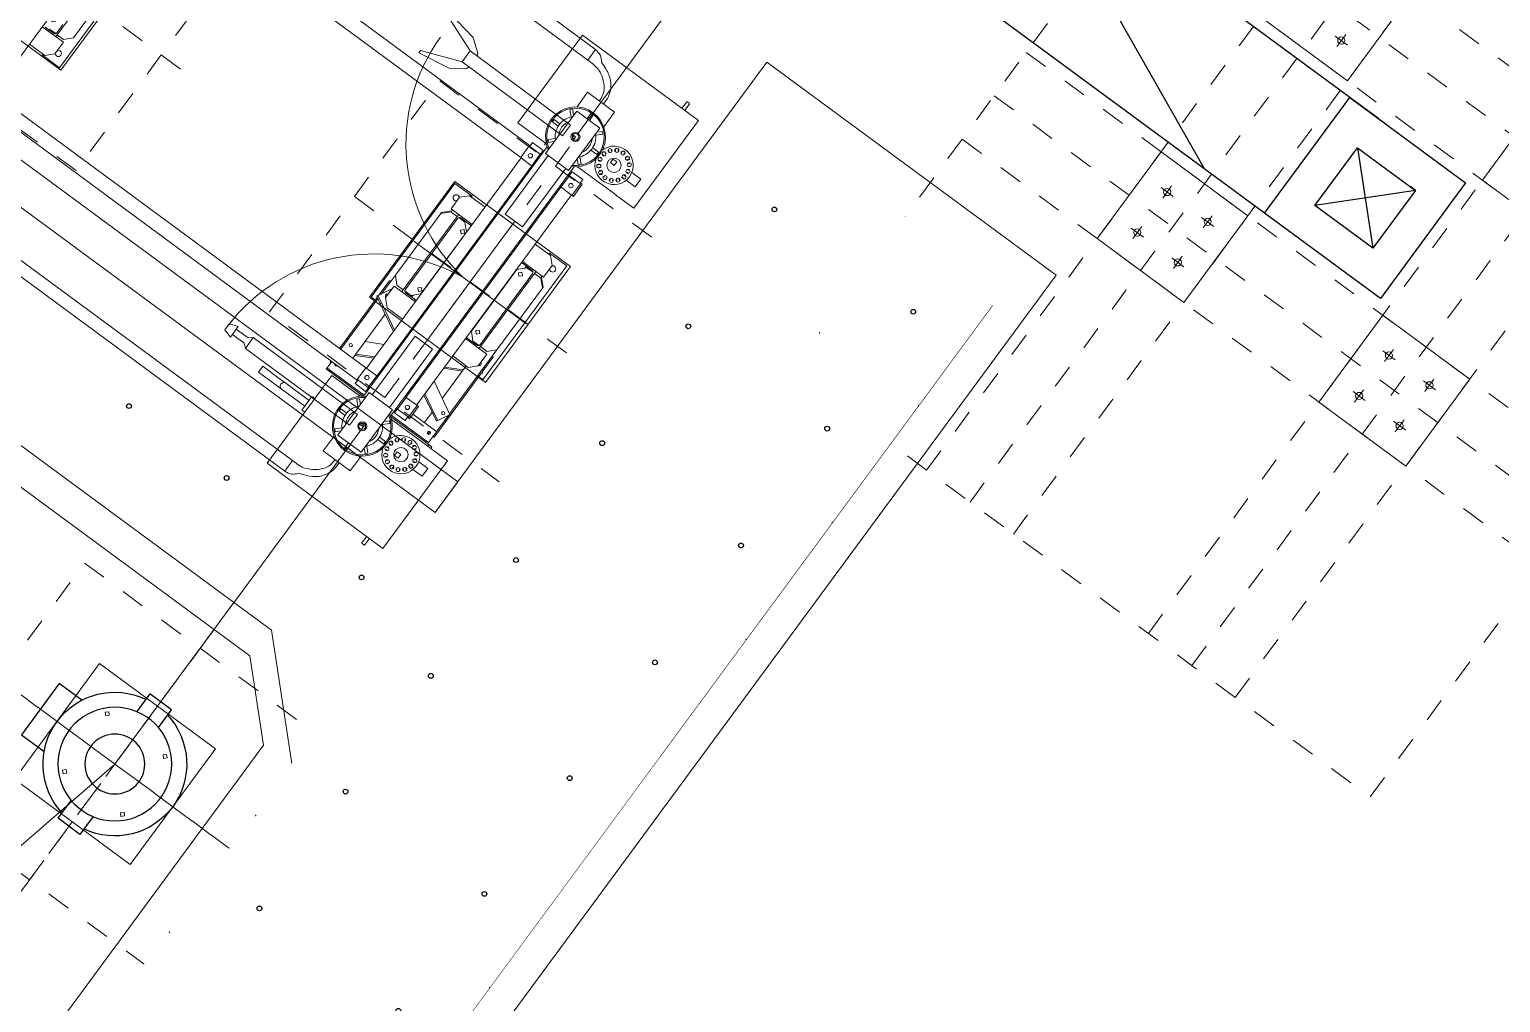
# Model space of a CAD drawing. Header units: metres. Extents: x 432095 to 435012, y 2470938 to 2473256.
# Drawn here: x 433769.85 to 433775.99, y 2471319.31 to 2471323.37 of the extents above; entities that cross this region are included whole.
import ezdxf

# ---------------------------------------------------------------- set-up
doc = ezdxf.new("R2010")
doc.units = ezdxf.units.M
doc.header["$MEASUREMENT"] = 0
doc.set_wipeout_variables(frame=1)
doc.linetypes.add('MB D$0$DASHDOT', pattern=[1, 0.5, -0.25, 0, -0.25])
doc.linetypes.add('MB D$0$HIDDEN', pattern=[0.375, 0.25, -0.125])
doc.layers.add('cong trinh tram 110kv', color=7, linetype='Continuous', lineweight=5)
doc.layers.add('MB D$0$TAM TB MOI', color=9, linetype='MB D$0$HIDDEN', lineweight=20)
for name, color, linetype in [('MB D$0$1.TB MOI', 3, 'Continuous'), ('MB D$0$4-Net thay', 4, 'Continuous'), ('MB D$0$HATCH', 8, 'Continuous'), ('MB D$0$muong cap', 4, 'Continuous'), ('MB D$0$Xa', 7, 'Continuous')]:
    doc.layers.add(name, color=color, linetype=linetype)

# ---------------------------------------------------------------- blocks, each defined once
blk = doc.blocks.new('*U34')
at = {"color": 8}
blk.add_wipeout([(950, -120), (950, 680), (-250, 680), (-250, -120)], dxfattribs=at).dxf.layer = 'MB D$0$4-Net thay'
at = {"layer": 'MB D$0$4-Net thay', "color": 8}
for centre in [(0, 280), (700, 280)]:
    blk.add_circle(centre, 10, dxfattribs=at)
blk = doc.blocks.new('*U35')
at = {"layer": 'MB D$0$HATCH', "color": 0, "linetype": 'ByBlock', "lineweight": -2, "transparency": 16777216}
blk.add_blockref('*U34', (0, 0), dxfattribs=at)
blk.add_blockref('*U34', (1206, 0), dxfattribs=at)
blk = doc.blocks.new('MB D$0$XT-10.110')
at = {"layer": 'MB D$0$Xa', "color": 0, "linetype": 'ByBlock'}
for p, q in [((150, 300), (9850, 300)), ((-150, 150), (-123.4, 150)), ((-150, 150), (150, -150)), ((150, 150), (-150, -150)), ((150, -300), (9850, -300))]:
    blk.add_line(p, q, dxfattribs=at)
for points in [[(-300, 300), (-300, -300), (300, -300), (300, 300), (-300, 300), (-300, 300)], [(612.5, -300), (1960.3, 300), (3399.4, -300), (4957.1, 300), (6465.6, -300), (7957.7, 300), (9466.2, -300)]]:
    blk.add_lwpolyline(points, dxfattribs=at)
blk.add_lwpolyline([(150, -150), (150, 150), (-150, 150), (-150, -150)], close=True, dxfattribs=at)
blk = doc.blocks.new('MB D$0$M MC2')
at = {"layer": 'cong trinh tram 110kv', "linetype": 'MB D$0$HIDDEN'}
for p, q in [((1200, -925), (1200, 2075)), ((1650, -925), (1650, 2075)), ((2350, -925), (2350, 2075)), ((2800, -925), (2800, 2075)), ((4000, 1375), (0, 1375)), ((4000, 925), (0, 925)), ((4000, 225), (0, 225)), ((4000, -225), (0, -225))]:
    blk.add_line(p, q, dxfattribs=at)
at = {"layer": 'cong trinh tram 110kv', "linetype": 'MB D$0$DASHDOT', "ltscale": 0.5}
for p, q in [((1425, -925), (1425, 2075)), ((2575, -925), (2575, 2075)), ((4000, 1150), (0, 1150)), ((4000, 0), (0, 0))]:
    blk.add_line(p, q, dxfattribs=at)
at = {"layer": 'cong trinh tram 110kv', "ltscale": 3}
for p, q in [((2501.5, 1255), (2438.5, 1255)), ((2470, 1286.5), (2470, 1223.5)), ((2648.5, 1255), (2711.5, 1255)), ((2680, 1286.5), (2680, 1223.5)), ((2501.5, 1045), (2438.5, 1045)), ((2470, 1013.5), (2470, 1076.5)), ((2648.5, 1045), (2711.5, 1045)), ((2680, 1013.5), (2680, 1076.5)), ((1530, 136.5), (1530, 73.5)), ((2470, 136.5), (2470, 73.5)), ((2680, 136.5), (2680, 73.5)), ((1498.5, 105), (1561.5, 105)), ((2501.5, 105), (2438.5, 105)), ((2648.5, 105), (2711.5, 105)), ((2501.5, -105), (2438.5, -105)), ((2470, -136.5), (2470, -73.5)), ((2648.5, -105), (2711.5, -105)), ((2680, -136.5), (2680, -73.5))]:
    blk.add_line(p, q, dxfattribs=at)
at = {"layer": 'cong trinh tram 110kv', "linetype": 'MB D$0$HIDDEN'}
blk.add_lwpolyline([(0, -925), (4000, -925), (4000, 2075), (0, 2075)], close=True, dxfattribs=at)
at = {"layer": 'cong trinh tram 110kv'}
for points in [[(1200, 1375), (1650, 1375), (1650, 925), (1200, 925)], [(2350, 1375), (2800, 1375), (2800, 925), (2350, 925)], [(1200, 225), (1650, 225), (1650, -225), (1200, -225)], [(2350, 225), (2800, 225), (2800, -225), (2350, -225)]]:
    blk.add_lwpolyline(points, close=True, dxfattribs=at)
at = {"layer": 'cong trinh tram 110kv', "ltscale": 3}
for centre in [(2470, 1255), (2680, 1255), (2470, 1045), (2680, 1045), (1530, 105), (2470, 105), (2680, 105), (2470, -105), (2680, -105)]:
    blk.add_circle(centre, 15, dxfattribs=at)
blk = doc.blocks.new('MB D$0$Mong TB')
at = {"layer": 'cong trinh tram 110kv', "linetype": 'MB D$0$HIDDEN', "ltscale": 1.5}
for p, q in [((0, -700.1), (0, 699.9)), ((700, -0.1), (-700, -0.1))]:
    blk.add_line(p, q, dxfattribs=at)
at = {"layer": 'cong trinh tram 110kv', "linetype": 'MB D$0$HIDDEN'}
blk.add_lwpolyline([(-600, -600.1), (600, -600.1), (600, 599.9), (-600, 599.9)], close=True, dxfattribs=at)
at = {"layer": 'cong trinh tram 110kv'}
for points in [[(-300, -300.1), (300, -300.1), (300, 299.9), (-300, 299.9)], [(-150, 160.5), (-139.4, 149.9), (-150, 139.3), (-160.6, 149.9)], [(150, 160.5), (139.4, 149.9), (150, 139.3), (160.6, 149.9)], [(-150, -160.7), (-139.4, -150.1), (-150, -139.5), (-160.6, -150.1)], [(150, -160.7), (139.4, -150.1), (150, -139.5), (160.6, -150.1)]]:
    blk.add_lwpolyline(points, close=True, dxfattribs=at)
blk = doc.blocks.new('MB D$0$TI')
at = {"layer": 'MB D$0$1.TB MOI', "color": 0, "linetype": 'ByBlock'}
for points in [[(56.6, 230.7), (56.6, 323), (-56.6, 323), (-56.6, 230.7)], [(-269, -132.9), (-386.1, -132.9), (-386.1, 133.1), (-268.9, 133.1)], [(56.6, -230.4), (56.6, -322.6), (-56.6, -322.6), (-56.6, -230.4)]]:
    blk.add_lwpolyline(points, dxfattribs=at)
for centre, radius in [((0, 0.2), 237.4), ((0, 0), 125)]:
    blk.add_circle(centre, radius, dxfattribs=at)
for start, end in [(100.88073, 259.11927), (280.88073, 79.11927)]:
    blk.add_arc((0, 0), 300, start, end, dxfattribs=at)
at = {"layer": 'MB D$0$TAM TB MOI', "linetype": 'MB D$0$DASHDOT', "ltscale": 0.5}
for p, q in [((0, 664.1), (0, -664.1)), ((601.2, 0), (-601.2, 0))]:
    blk.add_line(p, q, dxfattribs=at)
blk = doc.blocks.new('MB D$0$DCL2L')
at = {"layer": 'cong trinh tram 110kv', "linetype": 'ByBlock'}
for p, q in [((-1967, 1110), (-2567, 1110)), ((-2567, 1110), (-2567, 655)), ((-2497, 1142), (-2497, 1125)), ((-2497, 1110), (-2497, 1125)), ((-2494, 1145), (-2485, 1145)), ((-2482, 1125), (-2482, 1142)), ((-2482, 1125), (-2482, 1110)), ((-1967, 655), (-1967, 1110)), ((-2125, 930), (-2265, 930)), ((-2265, 853.6), (-2265, 930)), ((-2125, 853.6), (-2125, 930)), ((-2189, 865), (-2201, 865)), ((-2201, 865), (-2201, 840)), ((-2189, 840), (-2189, 865)), ((-2272.1, 835.6), (-2280.6, 827.1)), ((-2280.6, 827.1), (-2259.2, 805.7)), ((-2255, 818.5), (-2272.1, 835.6)), ((-2255, 840), (-2135, 840)), ((-2255, 620), (-2255, 840)), ((-2135, 840), (-2135, 620)), ((-2117.9, 835.6), (-2135, 818.5)), ((-2130.8, 805.7), (-2109.4, 827.1)), ((-2109.4, 827.1), (-2117.9, 835.6)), ((-1952, 845), (-1967, 845)), ((-1952, 775), (-1952, 845)), ((-1952, 825), (-1867, 825)), ((-1832, 825), (-1867, 825)), ((-1797, 825), (-1832, 825)), ((-1797, 825), (-1712, 825)), ((-1712, 825), (-1712, 795)), ((-2520, 770), (-2520, 730)), ((-2520, 770), (-2472.5, 770)), ((-2457.1, 770), (-2450.8, 770)), ((-2395, 768.7), (-2375.8, 768.7)), ((-2395, 750), (-2395, 768.7)), ((-2375.8, 750), (-2395, 750)), ((-2375.8, 768.7), (-2375.8, 750)), ((-2279.8, 756), (-2310, 756)), ((-2310, 756), (-2310, 744)), ((-2310, 744), (-2279.8, 744)), ((-2195, 750), (-2186, 750)), ((-2195, 741), (-2195, 750)), ((-2186, 741), (-2195, 741)), ((-2186, 750), (-2186, 741)), ((-2080, 756), (-2110.2, 756)), ((-2110.2, 744), (-2080, 744)), ((-2080, 744), (-2080, 756)), ((-1952, 775), (-1967, 775)), ((-1952, 795), (-1867, 795)), ((-1867, 795), (-1832, 795)), ((-1832, 795), (-1797, 795)), ((-1797, 795), (-1712, 795)), ((-1609.4, 777.7), (-1592.6, 763.8)), ((-1609.4, 777.7), (-1592.6, 763.8)), ((-2520, 730), (-2472.5, 730)), ((-2457.1, 730), (-2450.8, 730)), ((-2259.2, 694.3), (-2280.6, 672.9)), ((-2272.1, 664.4), (-2255, 681.5)), ((-2135, 681.5), (-2117.9, 664.4)), ((-2109.4, 672.9), (-2130.8, 694.3)), ((-1609.4, 722.3), (-1592.6, 736.2)), ((-1609.4, 722.3), (-1592.6, 736.2)), ((-2567, 655), (-2480, 655)), ((-2480, 655), (-2480, 647)), ((-2465, 655), (-2480, 655)), ((-2480, 647), (-2465, 647)), ((-2465, 655), (-2276.2, 655)), ((-2465, 647), (-2465, 655)), ((-2465, 647), (-2446, 647)), ((-2458, 641), (-2458, 647)), ((-2445, 641), (-2458, 641)), ((-2458, 641), (-2458, 634)), ((-2458, 634), (-2458, 586)), ((-2446, 647), (-2443, 647)), ((-2265, 641), (-2445, 641)), ((-2443, 647), (-2443, 643)), ((-2265.8, 647), (-2443, 647)), ((-2325, 625), (-2325, 605)), ((-2325, 625), (-2270, 625)), ((-2280.6, 672.9), (-2272.1, 664.4)), ((-2270, 625), (-2270, 605)), ((-2265, -646.4), (-2265, 646.4)), ((-2135, 620), (-2255, 620)), ((-2240, 620), (-2240, 317)), ((-2150, 620), (-2150, 317)), ((-2125, -646.4), (-2125, 646.4)), ((-1945, 641), (-2125, 641)), ((-1947, 647), (-2124.2, 647)), ((-2065, 625), (-2120, 625)), ((-2120, 605), (-2120, 625)), ((-2117.9, 664.4), (-2109.4, 672.9)), ((-2110, 655), (-2113.8, 655)), ((-2110, 655), (-1967, 655)), ((-2110, 647), (-2110, 655)), ((-2065, 605), (-2065, 625)), ((-1947, 647), (-1932, 647)), ((-1947, 643), (-1947, 647)), ((-1932, 641), (-1945, 641)), ((-1932, 647), (-1932, 641)), ((-1932, 641), (-1932, 634)), ((-1932, 634), (-1932, 608)), ((-2464, 608.9), (-2458, 613.8)), ((-2464, 606.5), (-2464, 608.9)), ((-2464, 606.5), (-2464, 279.9)), ((-2458, 610.2), (-2462, 607)), ((-2458, 584), (-2458, 586)), ((-2458, 499), (-2458, 584)), ((-2335, 584), (-2458, 584)), ((-2436, 605), (-2436, 613.9)), ((-2436, 605), (-2428.3, 605)), ((-2395, 530), (-2395, 584)), ((-2335, 608), (-2325, 608)), ((-2335, 545), (-2335, 608)), ((-2328, 605), (-2326, 605)), ((-2328, 545), (-2328, 605)), ((-2278, 605), (-2326, 605)), ((-2271, 605), (-2278, 605)), ((-2271, 605), (-2269, 605)), ((-2271, 545), (-2271, 605)), ((-2270, 608), (-2265, 608)), ((-2265, 605), (-2269, 605)), ((-2125, 608), (-2120, 608)), ((-2125, 605), (-2121, 605)), ((-2119, 605), (-2121, 605)), ((-2119, 605), (-2119, 545)), ((-2119, 605), (-2112, 605)), ((-2112, 605), (-2064, 605)), ((-2065, 608), (-130, 608)), ((-2062, 605), (-2064, 605)), ((-2062, 605), (-2062, 545)), ((-1932, 613.8), (-1926, 608.9)), ((-1929.3, 608), (-1932, 610.2)), ((-1926, 608.9), (-1926, 608)), ((-2460.8, 493.7), (-2459.9, 495.5)), ((-2325, 421.3), (-2460.8, 493.7)), ((-2437.3, 537.8), (-2459.9, 495.5)), ((-2458, 160), (-2458, 492.2)), ((-2434, 544), (-2437.3, 537.8)), ((-2434, 544), (-2431.2, 549.3)), ((-2404.9, 528.5), (-2434, 544)), ((-2431.2, 549.3), (-2400.3, 532.8)), ((-2325, 485.9), (-2404.9, 528.5)), ((-2400.3, 532.8), (-2402.2, 529.3)), ((-2325, 492.7), (-2400.3, 532.8)), ((-2335, 545), (-2328, 545)), ((-2328, 545), (-2326, 545)), ((-2278, 545), (-2326, 545)), ((-2325, 545), (-2325, -545)), ((-2271, 545), (-2278, 545)), ((-2271, 545), (-2269, 545)), ((-2270, 545), (-2270, -545)), ((-2265, 545), (-2269, 545)), ((-2125, 545), (-2121, 545)), ((-2119, 545), (-2121, 545)), ((-2120, -545), (-2120, 545)), ((-2119, 545), (-2112, 545)), ((-2112, 545), (-2064, 545)), ((-2065, -545), (-2065, 545)), ((-1995, 530), (-2065, 492.7)), ((-1995, 523.2), (-2065, 485.9)), ((-2062, 545), (-2064, 545)), ((-2062, 545), (-133, 545)), ((-1995, 316.7), (-1995, 545)), ((-1932, 283.1), (-1932, 545)), ((-1932, 499), (-1930.1, 495.5)), ((-1929.2, 493.7), (-1932, 492.2)), ((-1929.2, 493.7), (-1930.1, 495.5)), ((-1926, 279.9), (-1926, 545)), ((-130, 545), (-130, -545)), ((-2395, 290), (-2395, 458.6)), ((-2265, 460.7), (-2270, 463.3)), ((-2265, 453.9), (-2270, 456.5)), ((-2120, 463.3), (-2125, 460.7)), ((-2120, 456.5), (-2125, 453.9)), ((-1995, 458.6), (-2065, 421.3)), ((-2265, 389.3), (-2270, 391.9)), ((-2265, 386), (-2270, 383.3)), ((-2265, 379.2), (-2270, 376.5)), ((-2120, 391.9), (-2125, 389.3)), ((-2120, 383.3), (-2125, 386)), ((-2120, 376.5), (-2125, 379.2)), ((-2325, 354), (-2395, 316.7)), ((-2325, 347.2), (-2395, 309.9)), ((-2265, 314.6), (-2270, 311.9)), ((-2150, 317), (-2240, 317)), ((-2200, -317), (-2200, 317)), ((-2120, 311.9), (-2125, 314.6)), ((-1952.1, 293.8), (-2065, 354)), ((-1953.1, 287.5), (-2065, 347.2)), ((-2485, 295), (-2480, 295)), ((-2485, -295), (-2485, 295)), ((-2464, 295), (-2480, 295)), ((-2468.8, 277.3), (-2458, 283.1)), ((-2466, 272), (-2468.8, 277.3)), ((-2458, 276.3), (-2466, 272)), ((-2466, 272), (-2462.7, 265.8)), ((-2464, 268.3), (-2464, 195.7)), ((-2462.7, 265.8), (-2458, 257)), ((-2405, 290), (-2435, 260)), ((-2435, 260), (-2435, 200)), ((-2325, 290), (-2405, 290)), ((-2265, 290), (-2270, 290)), ((-2120, 290), (-2125, 290)), ((-1985, 290), (-2065, 290)), ((-1955, 260), (-1985, 290)), ((-1955, 260), (-1955, 200)), ((-1953.9, 290.2), (-1952.1, 293.8)), ((-1924, 272), (-1953.1, 287.5)), ((-1952.1, 293.8), (-1921.2, 277.3)), ((-1927.3, 265.8), (-1949.9, 223.5)), ((-1932, 160), (-1932, 257)), ((-1924, 272), (-1927.3, 265.8)), ((-1926, 295), (-1910, 295)), ((-1926, 195.7), (-1926, 268.3)), ((-1921.2, 277.3), (-1924, 272)), ((-1905, 295), (-1910, 295)), ((-1905, 295), (-1905, -295)), ((-290, 295), (-285, 295)), ((-290, -295), (-290, 295)), ((-219, 295), (-285, 295)), ((-210, 290), (-240, 260)), ((-240, 260), (-240, 200)), ((-208.8, 295), (-219, 295)), ((-130, 290), (-210, 290)), ((-208.8, 295), (-200, 295)), ((-208, 290), (-208, 291)), ((-200, 295), (-200, 290)), ((-2462, 192.9), (-2458, 189.7)), ((-2428, 190), (-2458, 160)), ((-2325, 200), (-2435, 200)), ((-2395, 190), (-2428, 190)), ((-2395, 190), (-2395, 200)), ((-2395, -190), (-2395, 190)), ((-2389, 185), (-2389, 141.5)), ((-2387.5, 190), (-2356, 190)), ((-2384.7, 192.7), (-2384.7, 190)), ((-2336.5, 194), (-2380, 194)), ((-2326, 160), (-2356, 190)), ((-2325, 194), (-2336.5, 194)), ((-2332, 200), (-2332, 198.5)), ((-2265, 200), (-2270, 200)), ((-2265, 194), (-2270, 194)), ((-2120, 200), (-2125, 200)), ((-2120, 194), (-2125, 194)), ((-1955, 200), (-2065, 200)), ((-2053.5, 194), (-2065, 194)), ((-2034, 190), (-2064, 160)), ((-2058, 198.5), (-2058, 200)), ((-2010, 194), (-2053.5, 194)), ((-2040.7, 194), (-2040.7, 183.3)), ((-2002.5, 190), (-2034, 190)), ((-2012.4, 193), (-2012.4, 194)), ((-2001, 141.5), (-2001, 185)), ((-1995, 200), (-1995, 190)), ((-1995, 190), (-1995, -190)), ((-1995, 190), (-1962, 190)), ((-1932, 160), (-1962, 190)), ((-1950.8, 221.7), (-1955, 223.9)), ((-1950.8, 221.7), (-1949.9, 223.5)), ((-1932, 189.7), (-1928, 192.9)), ((-233, 190), (-263, 160)), ((-130, 200), (-240, 200)), ((-200, 190), (-233, 190)), ((-208, 190), (-208, 200)), ((-200, 190), (-200, 200)), ((-200, -190), (-200, 190)), ((-194, 185), (-194, 141.5)), ((-192.5, 190), (-161, 190)), ((-189.7, 192.7), (-189.7, 190)), ((-141.5, 194), (-185, 194)), ((-2458, -160), (-2458, 160)), ((-2393.5, 137), (-2395, 137)), ((-2389, 141.5), (-2389, -141.5)), ((-2326, 160), (-2326, -160)), ((-2325, 154), (-2326, 154)), ((-2265, 154), (-2270, 154)), ((-2120, 154), (-2125, 154)), ((-2064, 154), (-2065, 154)), ((-2064, -160), (-2064, 160)), ((-2001, -141.5), (-2001, 141.5)), ((-1995, 137), (-1996.5, 137)), ((-1932, 160), (-1932, -160)), ((-263, -160), (-263, 160)), ((-1910, 0), (-2490, 0)), ((-2458, -160), (-2428, -190)), ((-2458, -165), (-2458, -160)), ((-2423, -200), (-2458, -165)), ((-2395, -137), (-2393.5, -137)), ((-2389, -141.5), (-2389, -185)), ((-2356, -190), (-2326, -160)), ((-2349.3, -194), (-2349.3, -183.3)), ((-2326, -154), (-2325, -154)), ((-2270, -154), (-2265, -154)), ((-2125, -154), (-2120, -154)), ((-2065, -154), (-2064, -154)), ((-2064, -160), (-2034, -190)), ((-2001, -185), (-2001, -141.5)), ((-1996.5, -137), (-1995, -137)), ((-1967, -200), (-1932, -165)), ((-1962, -190), (-1932, -160)), ((-1932, -165), (-1932, -160)), ((-2435, -260), (-2435, -200)), ((-2435, -200), (-2325, -200)), ((-2395, -190), (-2428, -190)), ((-2395, -200), (-2395, -190)), ((-2387.5, -190), (-2356, -190)), ((-2380, -194), (-2336.5, -194)), ((-2377.6, -193), (-2377.6, -194)), ((-2336.5, -194), (-2325, -194)), ((-2332, -198.5), (-2332, -200)), ((-2270, -194), (-2265, -194)), ((-2270, -200), (-2265, -200)), ((-2125, -194), (-2120, -194)), ((-2125, -200), (-2120, -200)), ((-2065, -194), (-2053.5, -194)), ((-2065, -200), (-1955, -200)), ((-2058, -200), (-2058, -198.5)), ((-2053.5, -194), (-2010, -194)), ((-2002.5, -190), (-2034, -190)), ((-2005.3, -192.7), (-2005.3, -190)), ((-1995, -190), (-1995, -200)), ((-1995, -190), (-1962, -190)), ((-1955, -260), (-1955, -200)), ((-2485, -295), (-2480, -295)), ((-2414, -295), (-2480, -295)), ((-2435, -260), (-2405, -290)), ((-2403.8, -295), (-2414, -295)), ((-2405, -290), (-2325, -290)), ((-2395, -295), (-2403.8, -295)), ((-2403, -291), (-2403, -290)), ((-2395, -290), (-2395, -295)), ((-2270, -290), (-2265, -290)), ((-2125, -290), (-2120, -290)), ((-2065, -290), (-1985, -290)), ((-1995, -295), (-1995, -290)), ((-1986.2, -295), (-1995, -295)), ((-1987, -290), (-1987, -291)), ((-1986.2, -295), (-1976, -295)), ((-1985, -290), (-1955, -260)), ((-1976, -295), (-1910, -295)), ((-1905, -295), (-1910, -295)), ((-2240, -317), (-2150, -317)), ((-2240, -620), (-2240, -317)), ((-2150, -620), (-2150, -317)), ((-2335, -545), (-2335, -608)), ((-2328, -545), (-2335, -545)), ((-2328, -545), (-2326, -545)), ((-2328, -605), (-2328, -545)), ((-2278, -545), (-2326, -545)), ((-2271, -545), (-2278, -545)), ((-2271, -545), (-2269, -545)), ((-2271, -605), (-2271, -545)), ((-2265, -545), (-2269, -545)), ((-2125, -545), (-2121, -545)), ((-2119, -545), (-2121, -545)), ((-2119, -545), (-2119, -605)), ((-2119, -545), (-2112, -545)), ((-2112, -545), (-2064, -545)), ((-2062, -545), (-2064, -545)), ((-2062, -545), (-2062, -605)), ((-133, -545), (-2062, -545)), ((-2325, -608), (-2335, -608)), ((-2328, -605), (-2326, -605)), ((-2278, -605), (-2326, -605)), ((-2325, -605), (-2325, -625)), ((-2271, -605), (-2278, -605)), ((-2271, -605), (-2269, -605)), ((-2270, -605), (-2270, -625)), ((-2265, -608), (-2270, -608)), ((-2265, -605), (-2269, -605)), ((-2125, -605), (-2121, -605)), ((-2120, -608), (-2125, -608)), ((-2119, -605), (-2121, -605)), ((-2120, -625), (-2120, -605)), ((-2119, -605), (-2112, -605)), ((-2112, -605), (-2064, -605)), ((-2065, -625), (-2065, -605)), ((-130, -608), (-2065, -608)), ((-2062, -605), (-2064, -605)), ((-2567, -1110), (-2567, -655)), ((-2567, -655), (-2480, -655)), ((-2465, -655), (-2480, -655)), ((-2465, -655), (-2276.2, -655)), ((-2325, -625), (-2270, -625)), ((-2272.1, -664.4), (-2280.6, -672.9)), ((-2280.6, -672.9), (-2259.2, -694.3)), ((-2255, -681.5), (-2272.1, -664.4)), ((-2255, -620), (-2135, -620)), ((-2255, -840), (-2255, -620)), ((-2135, -620), (-2135, -840)), ((-2117.9, -664.4), (-2135, -681.5)), ((-2130.8, -694.3), (-2109.4, -672.9)), ((-2065, -625), (-2120, -625)), ((-2109.4, -672.9), (-2117.9, -664.4)), ((-2110, -655), (-2113.8, -655)), ((-2110, -647), (-2110, -655)), ((-2110, -655), (-1967, -655)), ((-1967, -655), (-1967, -1110)), ((-1627.8, -722.3), (-1459.9, -656.6)), ((-1627.8, -722.3), (-1459.9, -656.6)), ((-2520, -770), (-2520, -730)), ((-2520, -730), (-2472.5, -730)), ((-2457.1, -730), (-2450.8, -730)), ((-2520, -770), (-2472.5, -770)), ((-2457.1, -770), (-2450.8, -770)), ((-2375.8, -750), (-2395, -750)), ((-2395, -750), (-2395, -768.7)), ((-2395, -768.7), (-2375.8, -768.7)), ((-2375.8, -768.7), (-2375.8, -750)), ((-2279.8, -744), (-2310, -744)), ((-2310, -744), (-2310, -756)), ((-2310, -756), (-2279.8, -756)), ((-2195, -741), (-2186, -741)), ((-2195, -750), (-2195, -741)), ((-2186, -750), (-2195, -750)), ((-2186, -741), (-2186, -750)), ((-2080, -744), (-2110.2, -744)), ((-2110.2, -756), (-2080, -756)), ((-2080, -756), (-2080, -744)), ((-1627.8, -777.7), (-1459.9, -843.4)), ((-1627.8, -777.7), (-1459.9, -843.4)), ((-2259.2, -805.7), (-2280.6, -827.1)), ((-2280.6, -827.1), (-2272.1, -835.6)), ((-2272.1, -835.6), (-2255, -818.5)), ((-2265, -930), (-2265, -853.6)), ((-2135, -840), (-2255, -840)), ((-2201, -840), (-2201, -865)), ((-2189, -865), (-2189, -840)), ((-2135, -818.5), (-2117.9, -835.6)), ((-2109.4, -827.1), (-2130.8, -805.7)), ((-2125, -930), (-2125, -853.6)), ((-2117.9, -835.6), (-2109.4, -827.1)), ((-2201, -865), (-2189, -865)), ((-2125, -930), (-2265, -930)), ((-1967, -1110), (-2567, -1110)), ((-2497, -1110), (-2497, -1125)), ((-2497, -1142), (-2497, -1125)), ((-2494, -1145), (-2485, -1145)), ((-2482, -1125), (-2482, -1110)), ((-2482, -1125), (-2482, -1142))]:
    blk.add_line(p, q, dxfattribs=at)
for points in [[(2595.4, 1093.2), (2595.4, 1038.2), (-2045.9, 1038.2), (-2045.9, 1093.2)], [(-1609.4, 777.7), (-1609.4, 722.3), (-2148.9, 722.3), (-2148.9, 777.7)], [(-1609.4, 777.7), (-1609.4, 722.3), (-2148.9, 722.3), (-2148.9, 777.7)], [(-1494.6, 766.9), (-1494.6, 735.4), (-1531.5, 722.3), (-1531.5, 777.7)], [(-1494.6, 766.9), (-1494.6, 735.4), (-1531.5, 722.3), (-1531.5, 777.7)], [(-2148.9, -722.3), (-2148.9, -777.7), (-1627.8, -777.7), (-1627.8, -722.3)], [(-2148.9, -722.3), (-2148.9, -777.7), (-1627.8, -777.7), (-1627.8, -722.3)], [(2595.4, -1093.2), (2595.4, -1038.2), (-2045.9, -1038.2), (-2045.9, -1093.2)]]:
    blk.add_lwpolyline(points, close=True, dxfattribs=at)
for points in [[(-1592.6, 763.8), (-1531.5, 763.8), (-1531.5, 736.2), (-1592.6, 736.2)], [(-1592.6, 763.8), (-1531.5, 763.8), (-1531.5, 736.2), (-1592.6, 736.2)], [(-1459.9, -656.6), (-1459.9, -644.5), (-1605.8, -669.4), (-1659, -710.4), (-1664.7, -722.3)], [(-1459.9, -656.6), (-1459.9, -644.5), (-1605.8, -669.4), (-1659, -710.4), (-1664.7, -722.3)], [(-1459.9, -843.4), (-1459.9, -855.5), (-1605.8, -830.6), (-1659, -789.6), (-1664.7, -777.7)], [(-1459.9, -843.4), (-1459.9, -855.5), (-1605.8, -830.6), (-1659, -789.6), (-1664.7, -777.7)]]:
    blk.add_lwpolyline(points, dxfattribs=at)
for centre, radius in [((-2422.6, 807.2), 8.5), ((-2395, 813.5), 8.5), ((-2367.4, 807.2), 8.5), ((-2456.9, 764.1), 8.5), ((-2456.9, 735.9), 8.5), ((-2444.6, 789.6), 8.5), ((-2395, 750), 30), ((-2345.4, 789.6), 8.5), ((-2333.1, 764.1), 8.5), ((-2333.1, 735.9), 8.5), ((-2195, 750), 19), ((-2195, 750), 14), ((-2444.6, 710.4), 8.5), ((-2422.6, 692.8), 8.5), ((-2395, 686.5), 8.5), ((-2367.4, 692.8), 8.5), ((-2345.4, 710.4), 8.5), ((-2435, 607), 7), ((-2300, 575), 9), ((-2090, 575), 9), ((-2435, 506), 7), ((-1955, 506), 7), ((-2300, -575), 9), ((-2090, -575), 9), ((-2456.9, -735.9), 8.5), ((-2444.6, -710.4), 8.5), ((-2422.6, -692.8), 8.5), ((-2395, -750), 30), ((-2395, -686.5), 8.5), ((-2367.4, -692.8), 8.5), ((-2345.4, -710.4), 8.5), ((-2333.1, -735.9), 8.5), ((-2195, -750), 19), ((-2195, -750), 14), ((-2456.9, -764.1), 8.5), ((-2444.6, -789.6), 8.5), ((-2345.4, -789.6), 8.5), ((-2333.1, -764.1), 8.5), ((-2422.6, -807.2), 8.5), ((-2395, -813.5), 8.5), ((-2367.4, -807.2), 8.5)]:
    blk.add_circle(centre, radius, dxfattribs=at)
for centre, radius, start, end in [((-2494, 1142), 3, 90, 180), ((-2485, 1142), 3, 0, 90), ((-2195, 750), 125, 298.6854, 241.3146), ((-2195, 750), 120, 300, 240), ((-2395, 750), 80, 15.90472, 344.09528), ((-2434.6, 799.6), 9, 357.64606, 66.63966), ((-2409.1, 811.9), 9, 164.78892, 233.78251), ((-2409.1, 811.9), 9, 331.93177, 40.92537), ((-2380.9, 811.9), 9, 139.07463, 208.06823), ((-2380.9, 811.9), 9, 306.21749, 15.21108), ((-2355.4, 799.6), 9, 113.36034, 182.35394), ((-2195, 750), 85, 134.90087, 225.09913), ((-2195, 750), 85, 314.90087, 45.09913), ((-1832, 810), 15, 270, 90), ((-2458.5, 750), 9, 49.07463, 118.06823), ((-2458.5, 750), 9, 241.93177, 310.92537), ((-2452.2, 777.6), 9, 216.21749, 285.21108), ((-2452.2, 777.6), 9, 23.36034, 92.35394), ((-2434.6, 799.6), 9, 190.5032, 259.4968), ((-2355.4, 799.6), 9, 280.5032, 349.4968), ((-2337.8, 777.6), 9, 87.64606, 156.63966), ((-2337.8, 777.6), 9, 254.78892, 323.78251), ((-2331.5, 750), 9, 61.93177, 130.92537), ((-2331.5, 750), 9, 229.07463, 298.06823), ((-2195, 750), 70.1, 148.85988, 211.14012), ((-2260.4, 760.6), 766.4, 277.08925, 359.25049), ((-2260.4, 760.6), 766.4, 277.08925, 359.25049), ((-2195, 750), 70.1, 328.85988, 31.14012), ((-2452.2, 722.4), 9, 74.78892, 143.78251), ((-2452.2, 722.4), 9, 267.64606, 336.63966), ((-2434.6, 700.4), 9, 100.5032, 169.4968), ((-2434.6, 700.4), 9, 293.36034, 2.35394), ((-2409.1, 688.1), 9, 126.21749, 195.21108), ((-2409.1, 688.1), 9, 319.07463, 28.06823), ((-2380.9, 688.1), 9, 151.93177, 220.92537), ((-2380.9, 688.1), 9, 344.78892, 53.78251), ((-2355.4, 700.4), 9, 177.64606, 246.63966), ((-2355.4, 700.4), 9, 10.5032, 79.4968), ((-2337.8, 722.4), 9, 203.36034, 272.35394), ((-2337.8, 722.4), 9, 36.21749, 105.21108), ((-2445, 643), 2, 270, 0), ((-1945, 643), 2, 180, 270), ((-2300, 590), 7, 246.78725, 293.21275), ((-2090, 590), 7, 246.78725, 293.21275), ((-1955, 607), 7, 8.21321, 171.78679), ((-2403.9, 530.2), 2, 241.92751, 331.92751), ((-2435, 250), 7, 90, 270), ((-1955, 250), 7, 270, 90), ((-1952.2, 289.3), 2, 151.92751, 241.92751), ((-250, 250), 13, 39.71514, 320.28486), ((-219, 291), 11, 0, 21.32369), ((-2380, 185), 9, 90, 180), ((-2336.5, 198.5), 4.5, 270, 0), ((-2053.5, 198.5), 4.5, 180, 270), ((-2010, 185), 9, 0, 90), ((-185, 185), 9, 90, 180), ((-2393.5, 141.5), 4.5, 270, 0), ((-1996.5, 141.5), 4.5, 180, 270), ((-2260.5, -760.6), 766.5, 0.731, 82.90839), ((-2260.5, -760.6), 766.5, 0.731, 82.90839), ((-2393.5, -141.5), 4.5, 0, 90), ((-1996.5, -141.5), 4.5, 90, 180), ((-2445, -250), 13, 39.71514, 320.28486), ((-2380, -185), 9, 180, 270), ((-2336.5, -198.5), 4.5, 0, 90), ((-2053.5, -198.5), 4.5, 90, 180), ((-2010, -185), 9, 270, 0), ((-1945, -250), 13, 219.71514, 140.28486), ((-2414, -291), 11, 338.67631, 0), ((-1976, -291), 11, 180, 201.32369), ((-2300, -590), 7, 66.78725, 113.21275), ((-2090, -590), 7, 66.78725, 113.21275), ((-2395, -750), 80, 15.90472, 344.09528), ((-2195, -750), 125, 118.6854, 61.3146), ((-2195, -750), 120, 120, 60), ((-2452.2, -722.4), 9, 216.21749, 285.21108), ((-2452.2, -722.4), 9, 23.36034, 92.35394), ((-2434.6, -700.4), 9, 190.5032, 259.4968), ((-2434.6, -700.4), 9, 357.64606, 66.63966), ((-2409.1, -688.1), 9, 164.78892, 233.78251), ((-2409.1, -688.1), 9, 331.93177, 40.92537), ((-2380.9, -688.1), 9, 139.07463, 208.06823), ((-2380.9, -688.1), 9, 306.21749, 15.21108), ((-2355.4, -700.4), 9, 113.36034, 182.35394), ((-2355.4, -700.4), 9, 280.5032, 349.4968), ((-2337.8, -722.4), 9, 87.64606, 156.63966), ((-2337.8, -722.4), 9, 254.78892, 323.78251), ((-2195, -750), 85, 134.90087, 225.09913), ((-2195, -750), 70.1, 148.85988, 211.14012), ((-2195, -750), 85, 314.90087, 45.09913), ((-2195, -750), 70.1, 328.85988, 31.14012), ((-2458.5, -750), 9, 49.07463, 118.06823), ((-2458.5, -750), 9, 241.93177, 310.92537), ((-2452.2, -777.6), 9, 74.78892, 143.78251), ((-2452.2, -777.6), 9, 267.64606, 336.63966), ((-2434.6, -799.6), 9, 100.5032, 169.4968), ((-2355.4, -799.6), 9, 10.5032, 79.4968), ((-2337.8, -777.6), 9, 203.36034, 272.35394), ((-2337.8, -777.6), 9, 36.21749, 105.21108), ((-2331.5, -750), 9, 61.93177, 130.92537), ((-2331.5, -750), 9, 229.07463, 298.06823), ((-2434.6, -799.6), 9, 293.36034, 2.35394), ((-2409.1, -811.9), 9, 126.21749, 195.21108), ((-2409.1, -811.9), 9, 319.07463, 28.06823), ((-2380.9, -811.9), 9, 151.93177, 220.92537), ((-2380.9, -811.9), 9, 344.78892, 53.78251), ((-2355.4, -799.6), 9, 177.64606, 246.63966), ((-2494, -1142), 3, 180, 270), ((-2485, -1142), 3, 270, 0)]:
    blk.add_arc(centre, radius, start, end, dxfattribs=at)
for centre, major_axis, ratio, start_param, end_param in [((-2462, 608.2), (1.9, 1.9), 0.325227, 2.827155, 4.397952), ((-2462, 194.1), (-1.9, 1.9), 0.325227, 0.314437, 1.885234), ((-2033.6, 184), (0, 6), 0.707107, 0.096272, 1.134688), ((-2014.5, 193), (0, 3), 0.707107, 3.141593, 4.712389), ((-1928, 194.1), (1.9, 1.9), 0.325227, 4.397952, 5.968748), ((-2375.5, -193), (0, 3), 0.707107, 0, 1.570796), ((-2356.4, -184), (0, 6), 0.707107, 3.237864, 4.27628)]:
    blk.add_ellipse(centre, major_axis=major_axis, ratio=ratio, start_param=start_param, end_param=end_param, dxfattribs=at)
for points, knots in [([(-2096.9, 1066.2), (-2107.6, 1062.4), (-2134.5, 1052.7), (-2180, 1027.5), (-2207.8, 978), (-2208, 942.8), (-2208, 930.1)], [0, 0, 0, 0, 34.058943, 85.88925, 153.134698, 191.010686, 191.010686, 191.010686, 191.010686]), ([(-2045.9, 1093.2), (-2057.1, 1091.8), (-2077.7, 1089.3), (-2090.9, 1073.5), (-2096.9, 1066.2)], [0, 0, 0, 0, 32.303094, 59.640389, 59.640389, 59.640389, 59.640389]), ([(-2045.9, 1038.2), (-2067.7, 1038.5), (-2102.9, 1039.1), (-2147.5, 1011.4), (-2177.8, 982.4), (-2185.6, 950.2), (-2186.4, 935.3), (-2186.7, 930)], [0, 0, 0, 0, 63.404862, 102.845867, 154.560455, 183.775775, 199.614883, 199.614883, 199.614883, 199.614883]), ([(-2096.9, -1066.2), (-2107.6, -1062.4), (-2134.5, -1052.7), (-2180, -1027.5), (-2207.8, -978), (-2208, -942.8), (-2208, -930.1)], [0, 0, 0, 0, 34.058943, 85.88925, 153.134698, 191.010686, 191.010686, 191.010686, 191.010686]), ([(-2045.9, -1038.2), (-2067.7, -1038.5), (-2102.9, -1039.1), (-2147.5, -1011.4), (-2177.8, -982.4), (-2185.6, -950.2), (-2186.4, -935.3), (-2186.7, -930)], [0, 0, 0, 0, 63.404862, 102.845867, 154.560455, 183.775775, 199.614883, 199.614883, 199.614883, 199.614883]), ([(-2045.9, -1093.2), (-2057.1, -1091.8), (-2077.7, -1089.3), (-2090.9, -1073.5), (-2096.9, -1066.2)], [0, 0, 0, 0, 32.303094, 59.640389, 59.640389, 59.640389, 59.640389])]:
    blk.add_open_spline(points, degree=3, knots=knots, dxfattribs=at)
blk = doc.blocks.new('*U29')
at = {"color": 8}
blk.add_wipeout([(350, -720), (350, 500), (-250, 500), (-250, -720)], dxfattribs=at).dxf.layer = 'MB D$0$4-Net thay'
at = {"layer": 'MB D$0$4-Net thay', "color": 8}
for centre in [(50, 250), (50, -470)]:
    blk.add_circle(centre, 10, dxfattribs=at)
blk = doc.blocks.new('đasa')
at = {"layer": 'MB D$0$muong cap', "color": 0, "linetype": 'ByBlock', "lineweight": -2, "transparency": 16777216}
blk.add_blockref('*U29', (51772.2, 47749.9), dxfattribs=at)
blk.add_blockref('*U29', (52378.2, 47749.9), dxfattribs=at)
blk.add_blockref('*U29', (52984.2, 47749.9), dxfattribs=at)
blk.add_blockref('*U29', (53584.2, 47749.9), dxfattribs=at)
blk = doc.blocks.new('*U41')
at = {"color": 8}
blk.add_wipeout([(350, -720), (350, 500), (-250, 500), (-250, -720)], dxfattribs=at).dxf.layer = 'MB D$0$4-Net thay'
at = {"layer": 'MB D$0$4-Net thay', "color": 8}
for centre in [(50, 250), (50, -470)]:
    blk.add_circle(centre, 10, dxfattribs=at)

msp = doc.modelspace()

# ---------------------------------------------------------------- linework, layer by layer
at = {"layer": 'cong trinh tram 110kv'}
for p, q in [((433772.9268, 2471323.2377), (433771.5021, 2471321.304)), ((433770.8257, 2471320.386), (433769.0722, 2471318.0064))]:
    msp.add_line(p, q, dxfattribs=at)
for points in [[(433772.1362, 2471322.9367), (433773.462, 2471324.7373)], [(433774.135, 2471322.3485), (433772.9269, 2471323.2376), (433772.9269, 2471323.2376), (433772.9269, 2471323.2376)], [(433788.8227, 2471307.1249), (433787.2714, 2471305.0195), (433786.9666, 2471304.9734), (433770.5299, 2471317.0847), (433770.4819, 2471317.3909), (433774.1349, 2471322.3486)]]:
    msp.add_lwpolyline(points, dxfattribs=at)

# ---------------------------------------------------------------- block references
at = {"layer": 'cong trinh tram 110kv', "xscale": 0.001000000045165598, "yscale": 0.00100000003283925, "zscale": 0.001, "rotation": 233.6153637256497}
msp.add_blockref('MB D$0$M MC2', (433776.1477, 2471324.6216), dxfattribs=at)

# ---------------------------------------------------------------- next in the draw order: block references
at = {"layer": 'cong trinh tram 110kv', "xscale": 0.001000000032834317, "yscale": 0.001000000032834317, "zscale": 0.001, "rotation": 143.6153590623919}
msp.add_blockref('*U35', (433771.4012, 2471321.312), dxfattribs=at)

# ---------------------------------------------------------------- next in the draw order: linework, layer by layer
at = {"layer": 'cong trinh tram 110kv'}
for points in [[(433771.6365, 2471321.4864), (433766.7951, 2471325.0538), (433766.1425, 2471324.1682), (433770.7692, 2471320.7591), (433770.8257, 2471320.386)], [(433771.6365, 2471321.4864), (433771.5416, 2471321.3576), (433766.824, 2471324.8337), (433766.3494, 2471324.1897), (433770.8593, 2471320.8666), (433770.9436, 2471320.3101)], [(433773.8691, 2471322.2237), (433770.3348, 2471317.4272), (433770.4002, 2471317.0064), (433786.9302, 2471304.8263), (433787.3497, 2471304.8898)], [(433771.2475, 2471321.7221), (433771.2475, 2471321.7221), (433770.204, 2471320.306), (433768.6553, 2471318.9629), (433767.9795, 2471317.2871)]]:
    msp.add_lwpolyline(points, dxfattribs=at)

# ---------------------------------------------------------------- next in the draw order: block references
at = {"layer": 'cong trinh tram 110kv', "zscale": 0.001}
for name, p, xscale, yscale, rotation in [('MB D$0$XT-10.110', (433775.4242, 2471322.6703), -0.001000000032834317, 0.00100000003283925, 323.6153590623919), ('MB D$0$DCL2L', (433769.9159, 2471323.6237), 0.001000000032834317, 0.001000000032834317, 143.6153590623919), ('MB D$0$Mong TB', (433769.9159, 2471323.6236), -0.001000000032834317, 0.00100000003283925, 143.6153590623919), ('MB D$0$Mong TB', (433771.6882, 2471322.3203), -0.001000000032834317, 0.00100000003283925, 143.6153590623919), ('MB D$0$Mong TB', (433770.2052, 2471320.3076), -0.001000000032834317, 0.00100000003283925, 143.6153590623919), ('MB D$0$TI', (433770.2052, 2471320.3077), -0.001000000032834317, 0.00100000003283925, 143.6153590623919)]:
    msp.add_blockref(name, p, dxfattribs=dict(at, xscale=xscale, yscale=yscale, rotation=rotation))

# ---------------------------------------------------------------- next in the draw order: block references
at = {"layer": 'cong trinh tram 110kv', "xscale": 0.001000000045165598, "yscale": 0.00100000003283925, "zscale": 0.001, "rotation": 53.61536372564975}
msp.add_blockref('đasa', (433778.3507, 2471249.0238), dxfattribs=at)

# ---------------------------------------------------------------- next in the draw order: block references
msp.add_blockref('*U41', (433772.0515, 2471320.9707), dxfattribs=at)

# ---------------------------------------------------------------- next in the draw order: block references
msp.add_blockref('*U41', (433772.7704, 2471321.9464), dxfattribs=at)

# ---------------------------------------------------------------- next in the draw order: block references
msp.add_blockref('*U41', (433773.1299, 2471322.4342), dxfattribs=at)

# ---------------------------------------------------------------- next in the draw order: block references
msp.add_blockref('*U41', (433772.4109, 2471321.4585), dxfattribs=at)

doc.saveas('drawing.dxf')
